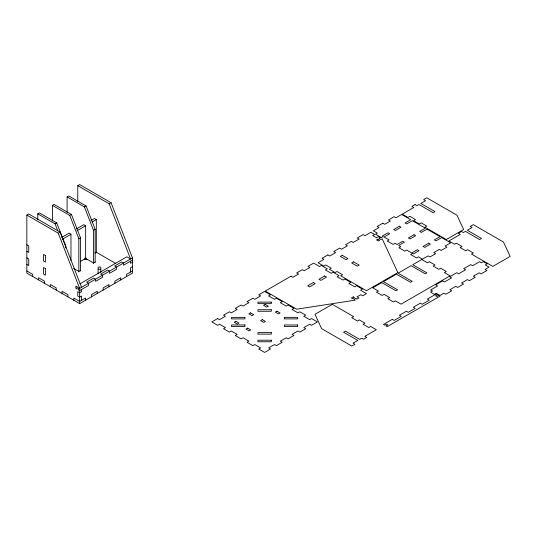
<?xml version="1.0" encoding="UTF-8"?>
<svg xmlns="http://www.w3.org/2000/svg" width="537" height="537" viewBox="0 0 537 537"><rect width="100%" height="100%" fill="white"/><g stroke="black" fill="none" stroke-linecap="round" stroke-linejoin="round"><path stroke-width="0.81" d="M77.771 201.429L77.771 185.668L79.657 184.58L111.052 202.704L132.464 257.894L132.464 273.138L79.657 303.627L26.85 273.138L26.85 215.069L28.736 213.981L60.131 232.105L81.543 287.295M37.758 219.606L37.758 213.847L39.409 212.894L56.741 222.902L65.816 246.288L65.816 247.946M52.431 221.009L52.431 205.382L54.076 204.429L71.408 214.431L80.483 237.817L80.483 271.004M67.098 212.545L67.098 196.911L68.749 195.958L86.081 205.966L95.15 229.353L95.15 262.539M37.758 213.847L55.089 223.855L56.741 222.902M52.431 205.382L69.756 215.384L71.408 214.431M67.098 196.911L84.43 206.92L86.081 205.966M26.85 215.069L58.244 233.192L60.131 232.105M77.771 185.668L109.165 203.792L111.052 202.704M61.856 237.32L69.085 233.145L70.971 234.239L70.971 260.371M76.523 228.856L83.759 224.681L85.645 225.768L85.645 258.431L93.498 262.969L95.15 262.016M90.961 220.519L94.431 218.519L96.318 219.606L96.318 252.269L94.874 253.102M62.292 239.247L70.971 234.239M76.966 230.776L85.645 225.768M92.149 222.009L96.318 219.606M78.832 271.957L78.832 238.77L80.483 237.817M93.498 263.486L93.498 230.306L95.15 229.353M80.456 261.432L86.222 258.102M80.483 270.487L78.832 271.44L73.67 268.46M79.932 283.872L126.806 256.807L130.578 258.988L109.165 203.792M132.464 257.894L79.657 288.382L78.402 287.657L78.402 289.839L79.657 290.564L88.551 285.429L88.551 283.254L86.665 282.16L93.666 278.119L95.552 279.206L95.552 281.388L102.56 277.34L102.56 275.166L100.674 274.071L107.675 270.03L109.561 271.118L109.561 273.299L116.569 269.252L116.569 267.077L114.683 265.983L121.691 261.942L123.577 263.029L123.577 265.211L132.464 260.076M132.464 262.251L130.578 263.338L130.578 261.163M132.464 266.607L130.578 267.695L130.578 272.051M132.464 270.963L126.598 274.353L126.598 276.528M87.591 259.566L84.927 259.566L84.927 258.122M98.13 269.292L100.795 269.292M96.029 252.101L115.583 263.392M26.85 244.832L28.736 245.919L28.736 252.45L26.85 251.363M26.85 257.894L28.736 258.988L28.736 265.52L26.85 264.432M26.85 270.963L32.717 274.353L32.717 276.528M84.43 206.92L93.498 230.306M69.756 215.384L78.832 238.77M55.089 223.855L57.815 230.87M58.244 233.192L79.657 288.382L79.657 303.627M120.731 279.918L120.731 277.736L114.864 281.126L114.864 283.301M108.998 286.691L108.998 284.516L103.131 287.899L103.131 290.081M100.795 272.373L100.795 267.111L98.13 267.111L98.13 273.91M97.257 293.464L97.257 291.289L91.391 294.679L91.391 296.854M85.524 300.243L85.524 298.062L79.657 301.452L73.791 298.062L73.791 300.243M81.543 289.477L81.543 291.651L79.657 292.739L77.771 291.651L77.771 296.008L79.657 297.095L81.543 296.008L81.543 300.364M67.924 296.854L67.924 294.679L62.057 291.289L62.057 293.464M56.19 290.081L56.19 287.899L50.317 284.516L50.317 286.691M44.45 283.301L44.45 281.126L38.583 277.736L38.583 279.918M217.673 318.548L211.806 321.932L217.673 325.321L219.559 324.234L225.426 327.617L223.54 328.711L229.413 332.094L231.293 331.007L237.166 334.397L235.28 335.484L241.147 338.874L243.033 337.78L248.9 341.17L247.013 342.257L252.88 345.647L254.766 344.559L260.633 347.942L258.747 349.037L264.613 352.42L270.48 349.037L268.594 347.942L274.467 344.559L276.347 345.647L282.22 342.257L280.334 341.17L286.201 337.78L288.087 338.874L293.954 335.484L292.068 334.397L297.934 331.007L299.821 332.094L305.687 328.711L303.801 327.617L309.668 324.234L311.554 325.321L317.421 321.932L311.554 318.548L309.668 319.636L303.801 316.246L305.687 315.159L299.821 311.769L297.934 312.856L292.068 309.473L293.954 308.386L288.087 304.996L286.201 306.083L280.334 302.693L282.22 301.606L276.347 298.223L274.467 299.31L268.594 295.921L270.48 294.833L264.613 291.443L258.747 294.833L260.633 295.921L254.766 299.31L252.88 298.223L247.013 301.606L248.9 302.693L243.033 306.083L241.147 304.996L235.28 308.386L237.166 309.473L231.293 312.856L229.413 311.769L223.54 315.159L225.426 316.246L219.559 319.636L217.673 318.548M291.02 276.199L265.244 291.081L296.639 309.205L355.145 300.156L353.883 299.431L355.769 298.344L357.031 299.069L358.917 297.975L357.031 296.887L360.804 294.712L362.69 295.8L366.456 293.625L360.589 290.235L362.475 289.148L356.608 285.758L354.722 286.845L348.855 283.462L350.742 282.368L344.875 278.985L342.989 280.072L337.122 276.683L339.008 275.595L333.141 272.205L331.255 273.299L325.388 269.91L327.275 268.822L321.401 265.432L319.515 266.52L313.648 263.137L307.99 266.399L309.876 267.486L304.224 270.755L302.338 269.668L296.679 272.937L298.565 274.024L292.907 277.287L291.02 276.199M327.899 254.907L322.032 258.297L323.918 259.384L318.052 262.774L323.71 266.037L325.597 264.949L331.255 268.218L329.369 269.305L335.028 272.568L336.914 271.48L342.572 274.749L340.686 275.837L366.456 290.718L397.85 272.595L382.176 238.817L380.921 239.542L379.035 238.455L380.29 237.73L378.404 236.636L376.518 237.73L372.745 235.548L374.631 234.461L370.859 232.286L364.992 235.669L363.106 234.582L357.239 237.972L359.125 239.059L353.259 242.449L351.373 241.355L345.506 244.744L347.392 245.832L341.519 249.222L339.632 248.134L333.766 251.517L335.652 252.612L329.785 255.995L327.899 254.907M382.807 223.211L377.149 226.473L379.035 227.567L373.376 230.829L377.357 233.132L375.47 234.219L381.337 237.609L383.223 236.515L382.398 236.038L388.056 232.776L389.708 233.729L384.049 236.992L389.09 239.905L387.204 240.992L393.071 244.382L394.957 243.295L397.065 244.51L402.723 241.241L404.374 242.194L398.716 245.463L400.824 246.678L398.937 247.772L404.804 251.155L406.69 250.067L411.738 252.981L417.397 249.712L419.041 250.665L413.383 253.934L412.564 253.457L410.677 254.545L416.544 257.935L418.43 256.84L422.411 259.143L428.07 255.874L429.956 256.961L435.614 253.699L433.728 252.612L439.387 249.343L441.266 250.43L446.925 247.161L445.039 246.074L450.697 242.811L441.676 237.596L436.017 240.865L434.366 239.911L440.025 236.642L427.009 229.131L421.35 232.393L419.699 231.44L425.358 228.178L412.335 220.66L406.677 223.929L405.032 222.976L410.691 219.707L401.663 214.498L396.004 217.767L394.118 216.673L388.459 219.942L390.345 221.029L384.687 224.298L382.807 223.211M415.034 204.604L411.892 206.416L413.779 207.504L402.294 214.135L407.952 217.404L409.838 216.31L415.497 219.579L413.611 220.667L419.269 223.936L421.156 222.848L426.808 226.111L424.921 227.205L446.301 239.542L463.626 229.534L456.987 215.223L426.808 197.804L423.666 199.616L425.552 200.704L420.84 203.429L434.983 211.591L433.097 212.686L418.954 204.516L416.92 205.691L415.034 204.604M342.257 255.33L340.371 256.418L346.029 259.686L347.916 258.599L342.257 255.33M399.374 226.238L393.715 229.507L395.366 230.46L401.025 227.191L399.374 226.238M377.773 239.18L376.518 239.905L378.404 240.992L379.659 240.267L377.773 239.18M235.85 321.314L234.199 322.267L237.347 324.079L238.992 323.126L235.85 321.314M250.517 312.843L248.873 313.796L252.014 315.608L253.665 314.655L250.517 312.843M265.191 304.372L263.539 305.325L266.681 307.144L268.332 306.191L265.191 304.372M313.339 282.549L307.681 285.818L309.567 286.906L315.226 283.643L313.339 282.549M324.65 276.018L318.991 279.287L320.878 280.374L326.536 277.105L324.65 276.018M353.574 261.861L351.688 262.955L357.34 266.218L359.226 265.13L353.574 261.861M247.631 328.114L245.98 329.06L249.121 330.879L250.772 329.926L247.631 328.114M262.298 319.643L260.646 320.596L263.788 322.408L265.439 321.455L262.298 319.643M276.964 311.171L275.313 312.125L278.461 313.944L280.106 312.99L276.964 311.171M414.04 234.709L408.382 237.978L410.033 238.931L415.692 235.662L414.04 234.709M428.707 243.18L423.049 246.443L424.7 247.396L430.359 244.134L428.707 243.18M332.309 304.318L314.977 314.32L321.623 328.637L351.795 346.056L354.944 344.244L353.057 343.15L357.77 340.431L343.626 332.262L345.513 331.175L359.656 339.344L361.69 338.169L363.576 339.256L366.717 337.444L364.831 336.357L376.316 329.725L370.658 326.456L368.771 327.543L363.113 324.281L364.999 323.193L359.34 319.924L357.454 321.012L351.795 317.743L353.682 316.655L332.309 304.318M461.552 231.46L458.41 233.273L460.296 234.36L448.811 240.992L454.47 244.261L456.356 243.174L462.015 246.436L460.128 247.53L465.787 250.792L467.673 249.705L473.332 252.974L471.446 254.061L492.818 266.399L510.15 256.397L503.505 242.08L473.332 224.661L470.19 226.473L472.077 227.567L467.358 230.286L481.501 238.455L479.615 239.542L465.472 231.373L463.438 232.548L461.552 231.46M353.259 296.887L351.373 297.975L352.628 298.706L354.514 297.612L353.259 296.887M381.767 282.603L372.745 287.812L378.404 291.081L376.518 292.168L382.176 295.437L384.062 294.35L389.721 297.612L387.835 298.706L393.493 301.969L395.38 300.881L401.038 304.15L450.073 275.837L444.414 272.568L446.301 271.48L440.642 268.218L438.756 269.305L433.097 266.037L434.983 264.949L429.325 261.68L427.439 262.774L421.78 259.505L412.758 264.714L426.902 272.883L425.25 273.836L411.107 265.667L398.092 273.185L412.235 281.348L410.583 282.301L396.44 274.138L383.418 281.65L397.561 289.819L395.917 290.772L381.767 282.603M442.71 280.817L435.702 284.858L437.588 285.946L430.58 289.993L432.466 291.081L430.58 292.168L434.352 294.35L436.239 293.262L440.011 295.437L443.992 293.142L445.878 294.229L451.745 290.839L449.858 289.752L455.732 286.362L457.618 287.449L463.485 284.066L461.598 282.979L467.465 279.589L469.351 280.676L475.218 277.287L473.332 276.199L479.199 272.816L481.085 273.904L486.952 270.514L485.065 269.426L489.046 267.124L485.273 264.949L487.16 263.862L483.387 261.68L481.501 262.774L479.615 261.68L472.614 265.728L470.727 264.64L463.72 268.681L465.606 269.769L458.605 273.816L456.719 272.729L449.711 276.77L451.597 277.857L444.596 281.905L442.71 280.817M392.325 319.34L383.431 324.476L384.687 325.2L386.573 324.113L387.835 324.838L385.949 325.925L387.204 326.65L440.011 296.162L438.756 295.437L436.87 296.525L435.614 295.8L437.501 294.712L436.239 293.987L427.351 299.116L429.238 300.21L422.23 304.251L420.343 303.163L413.342 307.204L415.222 308.298L408.221 312.339L406.334 311.252L399.327 315.293L401.213 316.387L394.212 320.428L392.325 319.34M271.286 302.109L257.948 302.109L257.948 303.647L271.286 303.647L271.286 302.109M271.286 309.728L257.948 309.728L257.948 311.272L271.286 311.272L271.286 309.728M244.879 317.354L231.541 317.354L231.541 318.891L244.879 318.891L244.879 317.354M297.686 317.354L284.348 317.354L284.348 318.891L297.686 318.891L297.686 317.354M244.879 324.972L231.541 324.972L231.541 326.516L244.879 326.516L244.879 324.972M297.686 324.972L284.348 324.972L284.348 326.516L297.686 326.516L297.686 324.972M271.286 332.598L257.948 332.598L257.948 334.135L271.286 334.135L271.286 332.598M271.286 340.216L257.948 340.216L257.948 341.76L271.286 341.76L271.286 340.216M45.397 255.538L43.51 254.451L43.51 260.982L45.397 262.069L45.397 255.538M45.397 268.601L43.51 267.513L43.51 274.051L45.397 275.139L45.397 268.601M77.14 286.933L75.885 286.208L75.885 288.382L77.14 289.114L77.14 286.933"/></g></svg>
